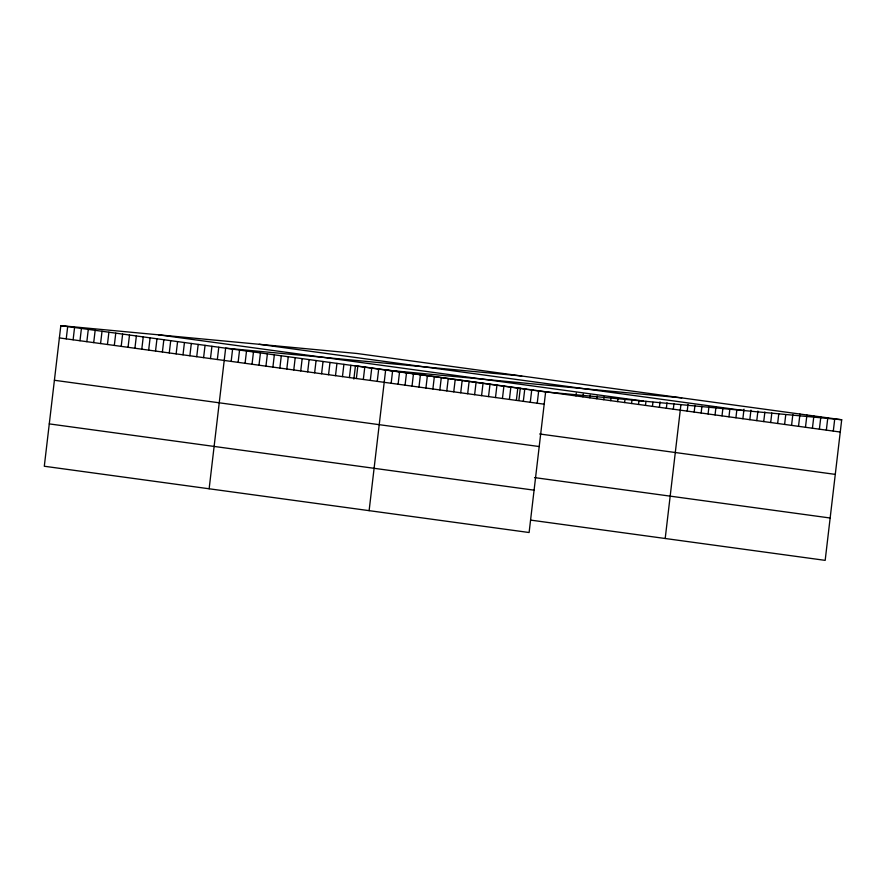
<?xml version="1.0" encoding="UTF-8"?>
<svg xmlns="http://www.w3.org/2000/svg" width="886" height="886" viewBox="0 0 886 886"><rect width="100%" height="100%" fill="white"/><g stroke="black" fill="none" stroke-linecap="round" stroke-linejoin="round"><path stroke-width="1.33" d="M841.7 419.754L356.892 353.481L60.824 325.638L44.3 466.246L529.108 532.519L545.632 391.911L841.7 419.754L825.176 560.362L530.714 520.115M66.24 338.851L67.69 326.569M73.117 339.792L74.557 327.51M79.984 340.733L81.423 328.451M86.85 341.675L88.29 329.393M93.717 342.605L95.156 330.323M100.583 343.546L102.023 331.264M107.45 344.488L108.9 332.206M114.316 345.429L115.767 333.147M121.194 346.371L122.633 334.088M128.06 347.301L129.5 335.019M134.927 348.242L136.366 335.96M141.793 349.184L143.233 336.901M148.66 350.125L150.099 337.843M155.526 351.055L156.977 338.773M162.393 351.997L163.844 339.715M169.27 352.938L170.71 340.656M176.137 353.879L177.577 341.597M183.003 354.821L184.443 342.539M189.87 355.751L191.31 343.469M196.736 356.693L198.187 344.41M203.603 357.634L205.054 345.352M210.48 358.575L211.92 346.293M217.347 359.506L218.787 347.223M209.14 488.784L225.653 348.165L521.721 376.007M231.168 361.399L232.608 349.117M238.124 362.352L239.563 350.07M245.079 363.304L246.518 351.022M252.034 364.257L253.474 351.975M258.989 365.198L260.44 352.916M265.944 366.151L267.395 353.868M272.899 367.103L274.35 354.821M279.854 368.055L281.305 355.773M286.82 369.008L288.26 356.726M293.775 369.96L295.215 357.678M300.731 370.913L302.17 358.631M307.686 371.854L309.125 359.572M314.641 372.807L316.08 360.524M321.596 373.759L323.036 361.477M328.551 374.712L329.991 362.429M335.506 375.664L336.946 363.382M342.461 376.616L343.901 364.334M349.416 377.569L350.867 365.287M353.879 379.064L355.441 365.763L410.395 373.272M356.371 378.51L357.822 366.228M363.326 379.463L364.777 367.181M370.293 380.415L371.732 368.133M377.248 381.368L378.687 369.085M369.119 510.657L385.643 370.038L681.711 397.88M391.158 383.273L392.598 370.99M398.113 384.225L399.553 371.943M405.068 385.166L406.508 372.884M412.023 386.119L413.463 373.837M418.978 387.071L420.418 374.789M425.933 388.024L427.373 375.742M432.889 388.976L434.339 376.694M439.844 389.929L441.294 377.646M446.799 390.881L448.25 378.599M453.754 391.834L455.205 379.551M460.72 392.775L462.16 380.493M467.675 393.727L469.115 381.445M474.63 394.68L476.07 382.398M481.585 395.632L483.025 383.35M488.54 396.585L489.98 384.302M495.495 397.537L496.935 385.255M502.451 398.49L503.89 386.207M509.406 399.431L510.845 387.149M516.361 400.383L517.801 388.101M518.864 400.394L520.281 388.289M523.316 401.336L524.767 389.054M530.271 402.288L531.722 390.006M537.226 403.241L538.677 390.959M575.933 395.898L576.254 393.174M582.888 396.85L583.209 394.115M589.843 397.803L590.165 395.067M596.799 398.755L597.12 396.02M603.754 399.697L604.075 396.972M610.709 400.649L611.03 397.925M617.664 401.602L617.985 398.877M624.619 402.554L624.94 399.83M631.574 403.507L632.061 399.409M638.529 404.459L639.016 400.361M645.484 405.411L645.972 401.314M652.45 406.353L652.927 402.266M659.405 407.305L660.048 401.845M666.361 408.258L667.003 402.798M673.316 409.21L673.958 403.75M665.198 538.5L680.913 404.703M687.226 411.115L688.023 404.293M694.181 412.068L694.978 405.245M701.136 413.009L701.945 406.187M708.091 413.961L708.9 407.139M715.046 414.914L716.01 406.729M722.001 415.866L722.965 407.682M728.957 416.819L729.92 408.634M735.923 417.771L736.875 409.576M742.878 418.724L743.996 409.166M749.833 419.665L750.951 410.118M756.788 420.617L757.907 411.071M763.743 421.57L764.862 412.023M770.698 422.522L771.817 412.965M777.653 423.475L778.772 413.917M784.608 424.427L785.727 414.87M791.563 425.38L792.848 414.46M798.519 426.321L799.969 414.039M805.474 427.274L806.924 414.991M812.429 428.226L813.88 415.944M819.384 429.178L820.835 416.896M826.35 430.131L827.79 417.849M833.305 431.083L834.745 418.801M259.188 344.289L743.996 410.561M158.516 334.819L643.336 401.092M411.536 373.427L417.262 374.213M418.402 374.368L429.854 375.93M430.995 376.085L436.72 376.871M437.861 377.026L527.236 389.242M528.399 389.397L534.192 390.194M535.354 390.349L840.26 432.036M60.824 325.638L545.632 391.911M59.373 337.92L544.192 404.193M539.652 433.974L835.288 474.387M54.4 380.271L539.209 446.544M534.524 477.598L830.16 518.011M49.273 423.896L534.081 490.168"/></g></svg>
